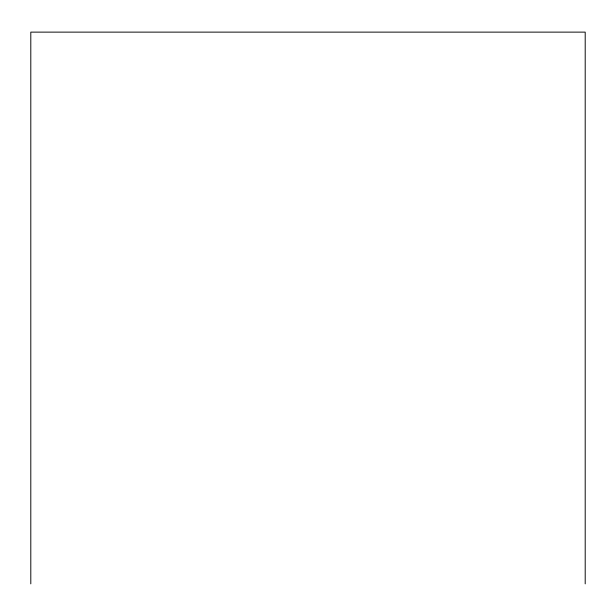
<?xml version="1.0" encoding="UTF-8"?>
<svg xmlns="http://www.w3.org/2000/svg" width="616" height="616" viewBox="0 0 616 616"><rect width="100%" height="100%" fill="white"/><g stroke="black" fill="none" stroke-linecap="round" stroke-linejoin="round"><path stroke-width="0.92" d="M585.2 583.876L585.2 32.124L30.8 32.124L30.8 583.876"/></g></svg>
